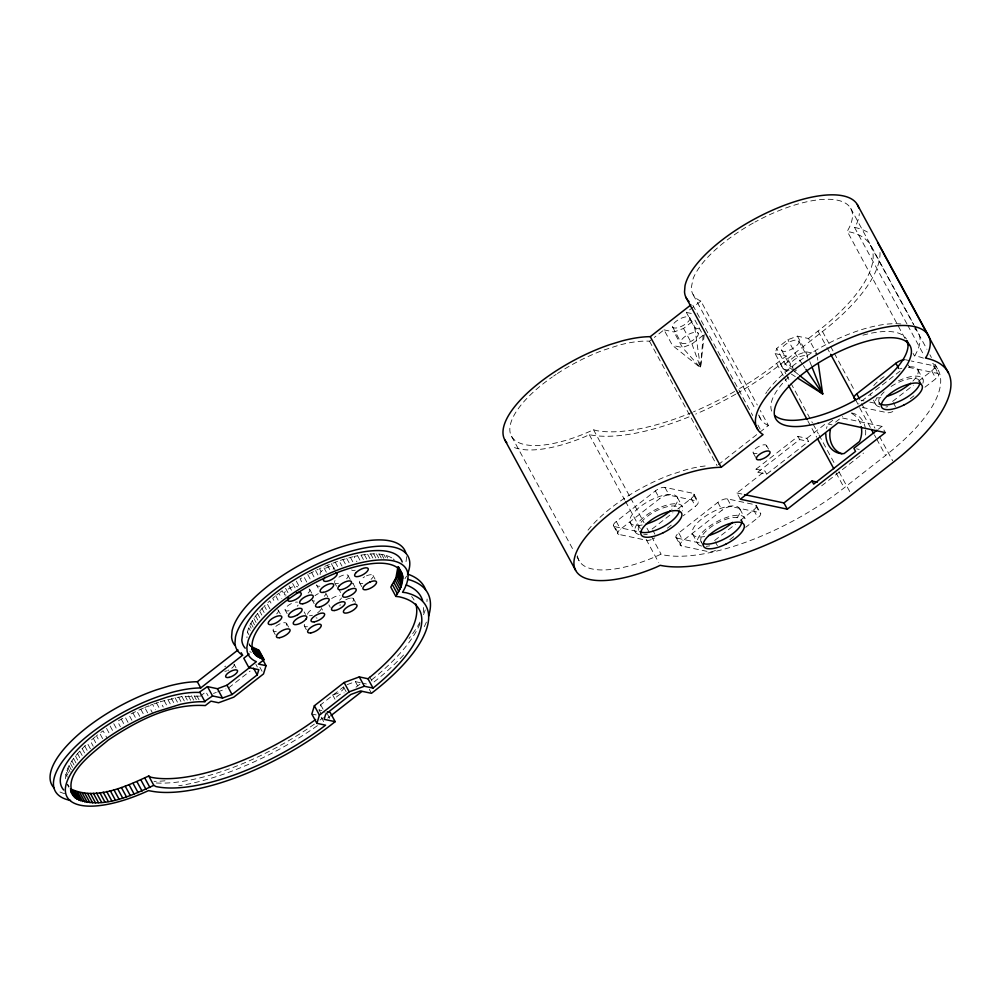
<?xml version="1.0" encoding="UTF-8"?>
<svg xmlns="http://www.w3.org/2000/svg" width="1001" height="1001" viewBox="0 0 1001 1001"><rect width="100%" height="100%" fill="white"/><g stroke="black" fill="none" stroke-linecap="round" stroke-linejoin="round"><path stroke-width="0.75" stroke-dasharray="5 3.75" d="M664.013 329.867L673.973 331.969L683.545 328.453L694.707 319.719L703.152 335.272L700.525 367.792L672.459 345.42L664.013 329.867L654.341 337.425M704.241 334.597L700.525 367.792L682.419 347.522L673.973 331.969M90.365 748.761L87.462 743.43C77.477 753.315 65.215 764.989 65.515 780.142M263.588 606.831C255.718 615.377 246.784 625.462 246.959 637.8M321.233 713.988L319.056 709.997L320.658 704.792L343.393 687.024M789.076 370.345L783.558 369.169L775.112 353.616L776.713 348.411L787.875 339.689L797.447 336.161L808.495 338.501L816.941 354.054L805.893 351.714L796.321 355.242L785.159 363.964L783.558 369.169L790.077 373.298M832.782 420.307L828.04 424.011L827.226 425.988A21.021 17.793 -78.1 0 0 826.488 428.516M904.891 338.325L847.234 231.294A89.84 33.946 -28.5 0 0 833.02 199.524A89.84 33.946 -28.5 0 0 754.892 222.109M923.423 358.145A145.27 54.892 -28.5 0 0 917.892 356.481L914.789 355.705A89.84 33.946 -28.5 0 0 914.601 328.678M404.98 578.678L406.619 576.101M906.994 324.011L854.529 227.39L856.168 224.812A97.46 36.824 -28.5 0 0 859.308 213.588M267.943 602.564L269.782 600.863L272.672 606.193M95.42 736.648L90.328 740.878L93.218 746.208M274.712 596.609L272.685 598.31L275.575 603.641M276.776 594.932L278.891 593.243L281.781 598.573M557.394 373.548A89.84 33.946 -28.5 0 1 602.765 350.413L619.056 345.157A89.84 33.946 -28.5 0 1 647.222 341.103L649.499 341.203L653.127 338.376M683.545 328.453L691.979 344.006L700.525 367.792L694.794 327.965L686.361 312.412L700.875 301.063L757.294 404.98M200.213 696.246L205.881 691.816L208.058 695.82M228.678 687.85L250.1 671.108M703.152 335.272L691.979 344.006L682.419 347.522L672.459 345.42M356.018 687.187L360.948 683.333M739.589 388.563A145.27 54.892 -28.5 0 0 776.626 363.413L786.16 355.956L793.906 370.22M808.495 338.501L818.03 331.056A145.27 54.892 -28.5 0 0 850.337 232.057L846.996 231.681M737.024 393.418A152.915 57.77 -28.5 0 0 780.605 364.251L822.497 331.519A152.915 57.77 -28.5 0 0 879.954 251.464M651.226 539.639A7.645 2.89 -28.5 0 1 646.771 540.327L618.893 534.421L614.677 526.651A7.645 2.89 -28.5 0 1 616.278 521.433L655.367 490.89A7.645 2.89 -28.5 0 1 664.939 487.374L692.817 493.268L697.034 501.051A7.645 2.89 -28.5 0 1 695.432 506.256L683.22 515.803M618.893 534.421A7.645 2.89 -28.5 0 1 620.495 529.216L659.584 498.673A7.645 2.89 -28.5 0 1 669.156 495.145L697.034 501.051M718.28 464.677L758.645 433.133M759.859 432.182L768.43 425.488L760.26 410.448M652.114 529.029L672.885 512.8M677.777 508.983L691.203 498.485A7.645 2.89 -28.5 0 0 692.817 493.268M667.329 528.215L673.448 523.435M756.043 469.169L797.935 436.436L806.894 438.338L808.583 441.454L766.691 474.174L757.732 472.284L756.043 469.169L765.014 471.071L766.691 474.174M715.477 550.375A7.645 2.89 -28.5 0 1 709.234 551.826L681.356 545.933L677.139 538.15A7.645 2.89 -28.5 0 1 678.741 532.945L717.83 502.402A7.645 2.89 -28.5 0 1 727.389 498.873L755.267 504.779L759.496 512.55A7.645 2.89 -28.5 0 1 757.895 517.755L745.67 527.302M757.732 472.284L799.624 439.552L808.583 441.454M740.327 499.211L736.949 492.993L765.014 471.071M806.894 438.338L826.413 423.085M681.356 545.933A7.645 2.89 -28.5 0 1 682.957 540.715L722.046 510.172A7.645 2.89 -28.5 0 1 731.618 506.656L759.496 512.55M900.087 371.046L860.998 401.601A7.645 2.89 -28.5 0 0 858.733 403.891M835.585 422.084L842.692 416.529M714.576 540.527L735.347 524.299M740.227 520.482L753.665 509.984A7.645 2.89 -28.5 0 0 755.267 504.779M892.617 401.401L913.387 385.172M918.267 381.356L931.706 370.858A7.645 2.89 -28.5 0 0 933.307 365.653L911.298 360.998M729.792 539.714L735.898 534.947M910.272 398.686L913.938 395.82M924.937 387.224L935.935 378.641A7.645 2.89 -28.5 0 0 937.537 373.423L933.307 365.653M878.29 429.216L881.944 426.363L885.322 432.582M821.658 485.81L863.538 453.078M577.502 555.78A89.84 33.946 -28.5 0 0 658.22 555.455L661.073 554.141L663.801 555.004A145.27 54.892 -28.5 0 0 844.181 487.825L885.585 455.468A145.27 54.892 -28.5 0 0 930.367 361.599M279.98 592.417L282.182 590.753L285.072 596.083M100.838 732.469L103.078 730.818L106.694 737.487M128.003 722.334L125.112 717.004L121.271 719.156L117.48 721.371L120.383 726.701M309.034 573.886L318.18 569.294M135.535 711.661L128.991 714.927L131.894 720.257M688.988 416.891A152.915 57.77 -28.5 0 1 589.276 434.672L585.022 436.686A97.46 36.824 -28.5 0 1 511.361 446.158M692.204 412.349A145.27 54.892 -28.5 0 1 596.246 430.58L593.518 429.729L590.665 431.043A89.84 33.946 -28.5 0 1 512.274 437.487A89.84 33.946 -28.5 0 1 552.352 376.964M143.431 708.07L136.849 711.035L139.74 716.366M324.749 566.316L339.101 560.76L341.992 566.103M144.745 707.494L148.686 705.88L152.302 712.549M149.987 705.38L152.602 704.379L155.493 709.709M213.501 693.43L216.266 692.417M217.642 691.916L225.913 688.863M347.159 684.646L355.355 681.631L360.886 682.795M153.891 703.916L159.046 702.126M340.378 560.347L352.815 556.781M199.449 696.12L181.894 696.558L160.323 701.688L163.226 707.019M391.716 557.857C380.242 551.451 366.266 554.041 354.029 556.481L356.932 561.824M295.52 602.202L296.283 602.089A7.645 2.89 -28.5 0 1 297.51 602.152M350.475 598.135L350.175 598.16A7.645 2.89 -28.5 0 0 344.957 600.212M362.775 583.47L361.374 583.57A7.645 2.89 -28.5 0 1 361.586 578.928M686.361 312.412L692.041 313.613M905.43 359.747L909.834 360.685M908.433 367.455A7.645 2.89 -28.5 0 1 909.659 367.53L937.537 373.423M694.794 327.965L699.061 328.866M775.112 353.616L786.16 355.956M861.048 400.275L863.976 400.888M869.844 402.127L880.117 404.304M862.324 407.42L887.274 412.7A7.645 2.89 -28.5 0 0 895.257 410.285M842.529 418.018L881.944 426.363M828.04 424.011L832.031 424.862M856.543 448.848L859.196 449.411M736.949 492.993L743.005 494.281M677.139 538.15L702.076 543.43M614.677 526.651L641.078 532.232M362.262 683.095L366.404 683.971M319.056 709.997L321.821 710.585M311.824 714.013L316.166 714.927M700.875 301.063L700.212 300.8A89.84 33.946 -28.5 0 1 691.316 287.612L693.017 278.979A89.84 33.946 -28.5 0 1 753.866 222.672M768.43 425.488L767.767 425.212A89.84 33.946 -28.5 0 1 758.996 413.951M249.8 651.664L251.314 652.364M791.378 374.111L795.282 376.589M793.63 370.72L785.159 363.964L776.713 348.411M794.606 371.509L798.46 374.587M393.18 558.933L394.444 560.122M249.211 644.131L250.275 645.445M802.464 364.251L796.321 355.242L787.875 339.689M803.353 365.54L805.104 368.118M320.282 574.461L320.082 574.149A7.645 2.89 -28.5 0 1 328.04 567.104A7.645 2.89 -28.5 0 1 333.145 569.331M850.687 208.321L913.788 324.537M914.526 325.901L918.242 332.745M870.52 245.383L913.575 324.674M914.326 326.051L926.939 349.286M929.904 354.754L931.393 357.495M935.109 364.326L938.075 369.794M934.559 366.654L938.775 374.437M907.732 325.363L923.986 355.305M931.706 370.858L935.935 378.641M913.062 353.366L914.539 356.106M917.904 369.857L922.972 379.191M919.469 380.743L921.37 384.234M908.245 364.94L909.659 367.53M893.317 402.702L895.432 406.594M879.141 402.602L880.405 404.93M873.485 400.15L875.65 404.154M822.497 331.519L829.879 345.132M830.617 346.496L833.57 351.939M834.308 353.303L855.004 391.404M861.648 403.653L874.949 428.14M879.391 436.311L892.679 460.798M855.88 400.325L857.982 404.216M818.03 331.056L826.2 346.096M826.939 347.46L829.904 352.928M859.609 407.62L870.745 428.128M874.449 434.96L875.938 437.7M876.676 439.064L885.585 455.468M797.447 336.161L805.893 351.714L809.246 360.147M798.923 341.316A9.747 3.679 -28.5 0 1 786.936 351.013A9.747 3.679 -28.5 0 1 784.922 344.87A9.747 3.679 -28.5 0 1 798.923 341.316L807.369 356.869M781.593 350.15L790.039 365.703M780.605 364.251L785.785 373.786M786.523 375.137L790.214 381.944M790.953 383.308L812.374 422.772M813.125 424.136L818.292 433.658M819.031 435.022L834.546 463.601M838.976 471.759L850.8 493.531M776.626 363.413L783.308 375.713M784.046 377.089L787.762 383.921M807.807 420.833L816.716 437.237M836.01 472.785L844.181 487.825M797.935 436.436L799.624 439.552M693.13 294.657L755.48 409.509M758.458 414.977L760.685 419.081M692.88 305.292L752.727 415.515M757.907 425.05L760.122 429.129M766.478 445.37L768.505 449.099M689.777 317.855A9.747 3.679 -28.5 0 1 678.14 327.602A9.747 3.679 -28.5 0 1 675.562 321.746A9.747 3.679 -28.5 0 1 689.777 317.855L698.223 333.408A9.747 3.679 -28.5 0 1 686.586 343.155A9.747 3.679 -28.5 0 1 684.008 337.299A9.747 3.679 -28.5 0 1 698.223 333.408M753.252 452.99L755.955 457.97M672.547 326.952L680.98 342.505M756.518 505.78L760.735 513.563M753.665 509.984L757.895 517.755M649.499 341.203L717.054 465.628M739.864 508.983L744.932 518.318M741.428 519.869L742.704 522.197M727.389 498.873L731.618 506.656M717.83 502.402L722.046 510.172M694.056 494.281L698.273 502.052M715.277 541.829L717.392 545.72M691.203 498.485L695.432 506.256M677.402 497.484L682.469 506.806M701.1 541.729L703.002 545.232M692.542 533.946L697.609 543.28M664.939 487.374L669.156 495.145M678.741 532.945L682.957 540.715M655.367 490.89L659.584 498.673M675.888 537.149L680.117 544.919M652.827 530.317L654.929 534.209M593.518 429.729L629.892 496.721M630.643 498.085L644.006 522.697M646.971 528.165L650.688 534.997M651.426 536.373L661.073 554.141M589.276 434.672L624.737 499.987M625.475 501.351L640.252 528.566M646.171 539.451L658.721 562.587M630.079 522.434L635.147 531.769M616.278 521.433L620.495 529.216M613.425 525.638L617.655 533.42M511.636 436.486L573.986 551.338M576.964 556.806L579.191 560.91M386.211 555.392L387.662 558.058M384.021 554.829L385.473 557.494M381.669 554.404L383.833 558.395M379.141 554.091L381.318 558.095M376.464 553.928L378.641 557.932M373.636 553.891L375.813 557.895M370.67 553.991L372.847 557.995M367.58 554.229L370.47 559.559M364.351 554.604L367.242 559.934M372.998 575.387L375.025 579.129M361.011 555.092L363.914 560.435M357.57 555.73L360.46 561.06M350.4 557.369L353.303 562.7M346.696 558.383L349.599 563.713M359.672 582.87L361.699 586.611M342.93 559.521L346.546 566.178M354.855 586.861L352.827 583.12A7.645 2.89 -28.5 0 1 352.84 583.958M348.148 575.75L350.175 579.479M335.222 562.137L338.125 567.467M353.441 598.623L355.468 602.364M333.733 567.429L335.085 569.919M331.318 563.613L334.209 568.943M327.39 565.19L330.28 570.52M339.239 590.077L340.59 592.567M334.484 582.469L336.511 586.198M326.339 572.209L323.436 566.879L319.494 568.668L322.385 573.998M315.553 570.545L318.443 575.875M325.8 593.205L327.827 596.934M369.569 676.601L372.272 681.568M311.624 572.509L314.514 577.852M328.904 604.892L330.255 607.369M316.829 585.547L318.18 588.037M307.732 574.561L311.349 581.231M369.306 689.301L371.471 693.305M321.133 607.582L322.485 610.072M306.769 582.031L303.879 576.689L300.075 578.891L302.965 584.221M309.734 589.476L311.761 593.218M312.149 599.924L314.176 603.653M355.355 681.631L357.532 685.635M296.334 581.156L299.224 586.486M292.655 583.483L295.558 588.813M304.141 611.899L305.493 614.389M289.076 585.86L291.967 591.191M343.706 687.287L346.409 692.267M285.573 588.288L289.189 594.944M304.367 626.038L306.394 629.779M332.582 694.832L335.285 699.799A6.694 2.528 -28.5 0 1 337.7 695.92A6.694 2.528 -28.5 0 1 344.144 692.88M285.097 609.872L287.124 613.613M275.725 595.77L278.616 601.101M286.574 623.398L288.601 627.126M278.303 610.285L280.33 614.013M327.552 714.326L329.729 718.33M269.907 608.758L267.017 603.428L264.414 605.98L266.579 609.984M320.658 704.792L325 712.787M321.233 717.179L324.85 723.848M261.962 608.533L264.126 612.524M273.198 630.818L275.225 634.546M259.672 611.06L261.849 615.064M257.57 613.575L259.734 617.567M255.63 616.053L257.795 620.057M253.879 618.493L256.056 622.497M252.315 620.895L254.492 624.899M250.938 623.248L253.115 627.252M249.762 625.55L251.213 628.215M248.786 627.777L250.237 630.442M247.447 632.031L248.886 634.697M249.124 643.843L250.575 646.508M249.061 644.043L250.513 646.709M259.885 667.267L262.049 671.271M255.906 664.351L257.357 667.029M234.009 664.138L236.036 667.867M196.884 695.858L199.061 699.862M194.169 695.733L196.334 699.737M191.304 695.733L194.194 701.075M188.288 695.883L191.191 701.213M185.16 696.145L187.325 700.149M181.894 696.558L184.797 701.889M178.528 697.096L181.419 702.427M175.062 697.76L177.953 703.09M171.484 698.56L173.661 702.552M167.843 699.474L170.733 704.817M164.114 700.525L167.004 705.855M156.481 702.977L159.384 708.308M145.47 708.833L147.635 712.837M140.791 709.221L143.694 714.551M132.908 712.937L135.811 718.268M121.271 719.156L124.162 724.486M113.764 723.66L116.654 728.991M110.11 726L113.013 731.331M106.556 728.39L110.173 735.047M102.615 738.625L99.712 733.295L96.459 735.798L99.362 741.128M93.331 738.325L96.221 743.668M84.747 745.995L87.65 751.326M82.182 748.548L85.085 753.878M79.78 751.088L82.683 756.431M77.552 753.615L79.717 757.619M75.488 756.118L77.665 760.122M73.611 758.595L76.501 763.926M71.909 761.023L74.087 765.027M70.395 763.413L72.573 767.417M69.082 765.752L71.259 769.744M67.968 768.03L70.133 772.021M67.054 770.244L68.493 772.91M66.329 772.384L67.78 775.049M65.816 774.449L67.267 777.114M67.693 784.146L69.144 786.811M67.28 784.521L68.731 787.186M809.809 361.561L811.486 365.778M817.379 357.119L817.817 360.185M854.529 227.39A152.915 57.77 -28.5 0 1 870.044 233.734M735.722 394.169A152.915 57.77 -28.5 0 1 695.708 414.089M588.037 530.155A89.84 33.946 -28.5 0 1 670.32 474.824L686.611 469.582A89.84 33.946 -28.5 0 1 708.483 465.69M765.727 393.568A89.84 33.946 -28.5 0 1 766.916 391.841M767.529 390.966A89.84 33.946 -28.5 0 1 901.926 324.099M553.591 376.101A89.84 33.946 -28.5 0 1 556.118 374.399M734.609 391.466A145.27 54.892 -28.5 0 1 693.493 411.811M771.671 411.098A76.451 28.891 -28.5 0 1 790.139 375.563M794.293 371.846A76.451 28.891 -28.5 0 1 796.496 369.995M862.937 335.172A76.451 28.891 -28.5 0 1 906.456 339.076M757.019 453.378A7.645 2.89 -28.5 0 1 753.991 450.137A7.645 2.89 -28.5 0 1 764.076 444.757A7.645 2.89 -28.5 0 1 764.751 449.249M701.638 542.467A22.935 8.671 -28.5 0 1 717.166 523.16A22.935 8.671 -28.5 0 1 741.754 520.72M704.641 536.511A26.764 10.11 -28.5 0 1 695.708 524.749A26.764 10.11 -28.5 0 1 729.604 506.131A26.764 10.11 -28.5 0 1 735.497 519.557M701.726 546.071A26.764 10.11 -28.5 0 1 715.089 522.672A26.764 10.11 -28.5 0 1 745.157 521.233M709.709 545.833A26.764 10.11 -28.5 0 1 706.143 546.308M793.142 366.942A9.747 3.679 -28.5 0 1 795.645 358.808A9.747 3.679 -28.5 0 1 807.332 358.12M891.103 386.474A22.935 8.671 -28.5 0 1 919.794 381.594M879.679 403.34A22.935 8.671 -28.5 0 1 884.133 391.917M898.448 380.793A26.764 10.11 -28.5 0 1 922.884 383.245M887.749 406.706A26.764 10.11 -28.5 0 1 885.91 407.007M879.766 406.944A26.764 10.11 -28.5 0 1 876.914 397.622M909.371 366.829A26.764 10.11 -28.5 0 1 912.174 381.819M880.842 397.672A26.764 10.11 -28.5 0 1 877.502 397.897M871.045 395.608A26.764 10.11 -28.5 0 1 870.319 393.944M873.748 385.635A26.764 10.11 -28.5 0 1 887.024 374.812M899.786 368.894A26.764 10.11 -28.5 0 1 901.863 368.243M638.651 530.217A22.935 8.671 -28.5 0 1 655.768 511.098A22.935 8.671 -28.5 0 1 679.291 509.221M642.179 524.999A26.764 10.11 -28.5 0 1 633.633 512.787A26.764 10.11 -28.5 0 1 668.318 494.494A26.764 10.11 -28.5 0 1 671.684 509.434M639.264 534.559A26.764 10.11 -28.5 0 1 653.678 510.573A26.764 10.11 -28.5 0 1 682.394 510.873M647.247 534.334A26.764 10.11 -28.5 0 1 643.681 534.797M654.754 537.9A7.645 2.89 -28.5 0 1 653.015 538.876M851.763 413.476A21.021 17.793 -78.1 0 1 860.597 424.186M851.501 412.925A21.021 17.793 -78.1 0 1 865.227 427.49M865.602 430.042A21.021 17.793 -78.1 0 1 865.515 435.272M329.955 716.403A152.915 57.77 -28.5 0 1 327.74 718.105M317.38 725.687A152.915 57.77 -28.5 0 1 178.704 785.772M426.401 622.096A152.915 57.77 -28.5 0 1 423.385 628.29M403.553 655.017A152.915 57.77 -28.5 0 1 372.948 682.82M323.273 717.629A145.27 54.892 -28.5 0 1 319.982 720.082M314.377 724.136A145.27 54.892 -28.5 0 1 153.253 782.769M423.611 607.494A145.27 54.892 -28.5 0 1 422.747 615.177M420.045 623.573A145.27 54.892 -28.5 0 1 371.058 680.317M64.69 793.643A97.46 36.824 -28.5 0 1 58.433 791.24M164.99 780.818A152.915 57.77 -28.5 0 1 154.029 781.356M427.089 599.036A152.915 57.77 -28.5 0 1 426.939 601.639M425.212 609.947A152.915 57.77 -28.5 0 1 423.023 615.878M420.007 622.071A152.915 57.77 -28.5 0 1 409.009 638.513M406.393 556.656A97.46 36.824 -28.5 0 1 405.73 562.912M234.209 664.539A6.694 2.528 -28.5 0 1 231.719 668.218M228.804 670.019A6.694 2.528 -28.5 0 1 227.753 670.495M226.726 670.87A6.694 2.528 -28.5 0 1 224.825 671.321M224.75 666.741A6.694 2.528 -28.5 0 1 225.65 666.09M343.431 686.936A6.694 2.528 -28.5 0 1 341.291 691.178A6.694 2.528 -28.5 0 1 333.996 694.319M411.611 596.546A137.625 52.002 -28.5 0 1 414.089 600.024M355.23 570.22A7.645 2.89 -28.5 0 1 351.639 570.007M319.87 586.186A7.645 2.89 -28.5 0 1 316.654 584.784M338.914 577.164A7.645 2.89 -28.5 0 1 346.897 574.737A7.645 2.89 -28.5 0 1 346.609 578.791M338.476 583.308A7.645 2.89 -28.5 0 1 335.735 583.47M334.547 581.594A7.645 2.89 -28.5 0 1 335.072 580.555M366.479 575.85A7.645 2.89 -28.5 0 1 372.722 575.112A7.645 2.89 -28.5 0 1 371.071 579.341M363.038 577.79A7.645 2.89 -28.5 0 1 364.702 576.739M325.738 594.068A7.645 2.89 -28.5 0 1 324.274 596.246M314.614 601A7.645 2.89 -28.5 0 1 312.55 600.562M315.002 595.72A7.645 2.89 -28.5 0 1 318.318 593.643M309.109 588.976A7.645 2.89 -28.5 0 1 307.732 593.455M286.086 595.095A7.645 2.89 -28.5 0 1 287.888 589.251A7.645 2.89 -28.5 0 1 297.785 586.949M298.16 605.067A7.645 2.89 -28.5 0 1 297.209 606.206M289.076 610.723A7.645 2.89 -28.5 0 1 285.36 608.508A7.645 2.89 -28.5 0 1 293.055 602.84M341.466 597.947A7.645 2.89 -28.5 0 1 339.589 600.2M331.694 598.523A7.645 2.89 -28.5 0 1 339.927 595.495M351.614 598.022A7.645 2.89 -28.5 0 1 351.801 602.489M340.002 605.592A7.645 2.89 -28.5 0 1 340.202 604.667M307.42 626.689A7.645 2.89 -28.5 0 1 304.492 624.324M316.066 617.892A7.645 2.89 -28.5 0 1 317.104 618.117M321.008 609.296A7.645 2.89 -28.5 0 1 317.667 612.7M312.437 615.265A7.645 2.89 -28.5 0 1 309.434 615.728M307.595 614.239A7.645 2.89 -28.5 0 1 312.9 608.846M276.251 631.468A7.645 2.89 -28.5 0 1 274.074 628.002A7.645 2.89 -28.5 0 1 283.521 622.76A7.645 2.89 -28.5 0 1 285.698 626.213M277.677 609.772A7.645 2.89 -28.5 0 1 276.301 614.251"/><path stroke-width="1.5" d="M395.845 596.408L390.778 587.074L395.921 577.79L397.747 567.767L402.815 577.089L400.988 587.112L395.845 596.408L399.086 596.784A137.625 52.002 -28.5 0 1 375.575 686.035L373.035 688.087L364.351 686.248L349.186 691.829L319.432 715.089L316.892 723.335L325.575 725.174L322.848 727.252A137.625 52.002 -28.5 0 1 155.956 786.561L153.816 785.347L148.749 776.013C125.3 786.648 95.746 801 70.445 788.775L75.513 798.11C100.813 810.335 130.368 795.983 153.816 785.347M63.714 790.002A89.84 33.946 -28.5 0 1 150.963 702.564L167.367 697.034A89.84 33.946 -28.5 0 1 199.024 692.442L207.482 686.611L212.55 695.945L222.51 698.06L232.069 694.531L257.207 674.899L258.809 669.694L248.849 667.579L243.781 658.245L249.161 654.041M262.425 659.008L266.041 665.678L263.501 673.936L233.746 697.184L218.568 702.765L210.948 701.15L205.28 705.58C169.995 703.29 136.637 721.07 108.146 740.152C93.744 752.552 58.421 776.213 75.513 798.11M373.035 688.087L367.968 678.753L359.296 676.914L344.119 682.494L314.364 705.755L311.824 714.013L316.892 723.335M367.968 678.753L370.508 676.701A137.625 52.002 -28.5 0 0 415.778 603.953M53.854 787.712A97.46 36.824 -28.5 0 1 156.569 689.802L168.744 686.085A97.46 36.824 -28.5 0 1 197.335 681.731L237.988 649.962M70.508 800.4A97.46 36.824 -28.5 0 1 67.618 754.917A97.46 36.824 -28.5 0 1 159.947 696.02L172.122 692.304A97.46 36.824 -28.5 0 1 200.713 687.95L242.592 655.217L241.241 652.74M506.781 442.642A97.46 36.824 -28.5 0 1 609.496 344.732L621.671 341.016A97.46 36.824 -28.5 0 1 650.262 336.661L690.915 304.892M327.34 711.749L330.105 712.337L335.172 721.671L332.62 723.66A145.27 54.892 -28.5 0 1 151.802 791.215L148.461 790.627A89.84 33.946 -28.5 0 1 65.428 788.112A89.84 33.946 -28.5 0 1 156.031 711.886L180.243 704.379A89.84 33.946 -28.5 0 1 204.091 701.776L212.55 695.945M248.849 667.579L256.381 661.699L254.867 660.985A89.84 33.946 -28.5 0 1 247.109 651.15L246.847 647.309L248.098 640.84A89.84 33.946 -28.5 0 1 347.873 566.378A89.84 33.946 -28.5 0 1 403.541 590.565L402.527 592.267L405.818 592.68A145.27 54.892 -28.5 0 1 374.024 691.303L371.471 693.305L360.423 690.965L350.85 694.481L325.725 714.113L324.124 719.331L335.172 721.671M207.482 686.611L217.442 688.726L227.002 685.197L249.749 667.429M264.076 659.634L256.606 655.968L251.539 646.633L259.021 650.3L264.076 659.634L258.421 664.063L266.041 665.678M331.056 715.54L361.861 691.478M721.195 467.304L763.075 434.572A97.46 36.824 -28.5 0 1 836.21 344.169A97.46 36.824 -28.5 0 1 927.101 355.455L925.462 358.033A152.915 57.77 -28.5 0 1 940.978 364.377L942.892 365.878A152.915 57.77 -28.5 0 1 893.418 462.162L851.538 494.894A152.915 57.77 -28.5 0 1 686.023 566.616L681.881 566.841A152.915 57.77 -28.5 0 1 660.21 565.315L655.955 567.329A97.46 36.824 -28.5 0 1 581.08 543.53A97.46 36.824 -28.5 0 1 721.195 467.304L650.262 336.661M855.179 399.024A7.645 2.89 -28.5 0 1 856.781 393.818L895.87 363.275A7.645 2.89 -28.5 0 1 904.216 359.684M744.531 494.607L783.933 502.94L811.999 481.018L817.304 482.144M877.064 430.167L853.878 448.285L855.567 451.401L813.688 484.121L811.999 481.018M787.312 509.171L885.322 432.582L838.325 422.635L740.327 499.211L787.312 509.171L783.933 502.94M148.749 776.013L150.888 777.239A137.625 52.002 -28.5 0 0 315.628 719.506M797.897 378.24L822.659 393.894L818.267 363.25M799.674 375.55L822.659 393.894L812.036 367.179M402.815 577.089C401.051 563.25 383.496 562.349 372.647 563.563C351.514 565.89 331.456 574.023 312.8 583.896C293.331 594.657 274.474 607.682 260.698 625.387C254.417 633.495 247.072 647.472 256.606 655.968M805.98 369.407L822.659 393.894M857.331 204.579L928.252 335.222M877.614 242.467L948.548 373.098M906.38 341.066L908.608 345.157M895.87 363.275L898.685 368.456M856.781 393.818L859.596 398.999M830.655 354.291L855.154 399.412M871.483 429.492L873.71 433.596M788.5 385.285L807.069 419.469M817.454 438.613L833.783 468.693M685.873 297.247L757.669 429.454M504.704 439.714L575.625 570.345M398.398 566.766L402.102 573.723M398.06 566.791L402.565 575.35M397.797 569.594L402.865 578.928M397.635 571.521L402.702 580.855M397.272 573.535L402.339 582.857M396.696 575.625L401.764 584.947M395.921 577.79L400.988 587.112M394.945 580.017L400.012 589.351M393.768 582.319L398.836 591.641M392.405 584.659L397.46 593.993M359.296 676.914L364.351 686.248M344.119 682.494L349.186 691.829M314.364 705.755L319.432 715.089M258.496 650.162L263.563 659.496M256.481 649.474L261.549 658.808M254.642 648.648L259.709 657.982M253.003 647.697L258.07 657.031M251.726 648.11L255.343 654.767M251.964 649.374L254.267 653.465M253.578 668.23L257.207 674.899M227.002 685.197L232.069 694.531M217.442 688.726L222.51 698.06M197.335 681.731L200.713 687.95M199.95 692.504L205.017 701.839M144.87 778.19L149.937 787.512M140.928 780.004L145.996 789.326M136.974 781.718L142.042 791.053M133.045 783.333L138.113 792.667M129.129 784.847L134.184 794.168M125.238 786.235L130.305 795.57M121.396 787.524L126.464 796.859M117.605 788.688L122.673 798.022M113.889 789.739L118.956 799.073M110.235 790.665L115.303 799.987M106.669 791.453L111.737 800.787M103.191 792.129L108.258 801.451M99.825 792.654L104.892 801.989M96.571 793.067L101.639 802.402M93.431 793.343L98.498 802.664M90.428 793.48L95.495 802.815M87.562 793.48L92.63 802.815M84.835 793.355L89.902 802.689M82.27 793.092L87.337 802.427M79.855 792.704L84.922 802.026M77.615 792.166L82.683 801.501M75.55 791.516L80.618 800.85M73.661 790.727L78.729 800.062M71.959 789.814L77.027 799.148M70.57 790.289L74.187 796.959M70.696 791.628L73.073 795.682M858.733 207.883A97.46 36.824 -28.5 0 0 771.633 210.56A97.46 36.824 -28.5 0 0 685.009 285.723L684.521 291.904A97.46 36.824 -28.5 0 0 689.051 301.601M907.244 340.715A76.451 28.891 -28.5 0 1 856.268 399.624A76.451 28.891 -28.5 0 1 774.837 415.565M741.841 521.696A22.935 8.671 -28.5 0 1 726.426 537.85A22.935 8.671 -28.5 0 1 703.365 543.556M732.644 522.334A26.764 10.11 -28.5 0 1 708.583 535.56M919.881 382.57A22.935 8.671 -28.5 0 1 903.403 399.311A22.935 8.671 -28.5 0 1 880.442 403.954M910.672 383.208A26.764 10.11 -28.5 0 1 886.623 396.434M679.254 511.248A22.935 8.671 -28.5 0 1 661.849 527.489A22.935 8.671 -28.5 0 1 639.939 531.569M670.182 510.835A26.764 10.11 -28.5 0 1 646.12 524.049M861.248 426.639A21.021 17.793 -78.1 0 1 860.309 439.552L859.496 441.529L844.093 453.566L842.266 453.666A21.021 17.793 -78.1 0 1 825.825 433.733M841.841 453.766A21.021 17.793 -78.1 0 1 830.467 429.354M407.657 573.711A97.46 36.824 -28.5 0 0 336.862 555.818A97.46 36.824 -28.5 0 0 235.473 637.011L234.972 643.205A97.46 36.824 -28.5 0 0 242.592 655.217M408.02 579.404A152.915 57.77 -28.5 0 1 428.591 616.166M402.202 561.986A89.84 33.946 -28.5 0 0 324.036 564.201A89.84 33.946 -28.5 0 0 243.043 631.506L241.804 639.952A89.84 33.946 -28.5 0 0 245.207 648.185M406.281 584.997A145.27 54.892 -28.5 0 1 422.622 600.65M405.805 552.952A97.46 36.824 -28.5 0 0 318.706 555.63A97.46 36.824 -28.5 0 0 232.094 630.793L231.594 636.974A97.46 36.824 -28.5 0 0 234.86 645.332M407.507 574.048A152.915 57.77 -28.5 0 1 425.588 589.627M296.484 592.905A7.645 2.89 -28.5 0 1 300.838 595.245A7.645 2.89 -28.5 0 1 291.366 601.138A7.645 2.89 -28.5 0 1 288.663 597.772M335.873 572.647A7.645 2.89 -28.5 0 1 336.524 575.562L335.573 576.689A7.645 2.89 -28.5 0 1 323.861 581.005L323.461 580.367A7.645 2.89 -28.5 0 1 325 577.327M306.256 618.781L305.305 619.919A7.645 2.89 -28.5 0 1 294.432 624.599A7.645 2.89 -28.5 0 1 297.622 618.293L299.362 617.329A7.645 2.89 -28.5 0 1 306.256 618.781M339.402 585.648L338.451 586.774A7.645 2.89 -28.5 0 0 345.345 588.238L347.097 587.274A7.645 2.89 -28.5 0 0 350.275 580.968A7.645 2.89 -28.5 0 0 339.402 585.648M356.156 572.547L355.205 573.686A7.645 2.89 -28.5 0 0 362.099 575.15L363.851 574.174A7.645 2.89 -28.5 0 0 367.029 567.867A7.645 2.89 -28.5 0 0 356.156 572.547M348.473 590.052L346.746 591.053A7.645 2.89 -28.5 0 0 345.282 597.234L346.834 596.959A7.645 2.89 -28.5 0 0 356.218 590.177A7.645 2.89 -28.5 0 0 348.473 590.052M297.697 614.689L295.958 615.653A7.645 2.89 -28.5 0 1 288.538 615.227A7.645 2.89 -28.5 0 1 298.148 608.545L299.662 608.308A7.645 2.89 -28.5 0 1 297.697 614.689M369.857 582.069L368.08 582.957A7.645 2.89 -28.5 0 0 364.752 589.789L366.153 589.702A7.645 2.89 -28.5 0 0 376.301 583.32A7.645 2.89 -28.5 0 0 369.857 582.069M903.815 405.067L901.663 406.081A22.935 8.671 -28.5 0 1 883.758 399.799A22.935 8.671 -28.5 0 1 919.006 383.345A22.935 8.671 -28.5 0 1 903.815 405.067M663.313 532.695L661.16 533.696A22.935 8.671 -28.5 0 1 643.255 527.427A22.935 8.671 -28.5 0 1 678.503 510.96A22.935 8.671 -28.5 0 1 663.313 532.695M725.775 544.194L723.623 545.207A22.935 8.671 -28.5 0 1 705.718 538.926A22.935 8.671 -28.5 0 1 740.965 522.472A22.935 8.671 -28.5 0 1 725.775 544.194M354.992 604.241L353.553 604.379A7.645 2.89 -28.5 0 0 343.381 611.811L343.643 612.524A7.645 2.89 -28.5 0 0 353.778 609.859A7.645 2.89 -28.5 0 0 354.992 604.241M818.017 423.235A76.451 28.891 -28.5 0 0 910.622 346.934A76.451 28.891 -28.5 0 0 799.874 376.213A76.451 28.891 -28.5 0 0 818.017 423.235M760.397 459.609A7.645 2.89 -28.5 0 0 770.069 452.039A7.645 2.89 -28.5 0 0 759.258 454.554A7.645 2.89 -28.5 0 0 760.397 459.609M229.116 677.377A6.694 2.528 -28.5 0 0 237.575 670.758A6.694 2.528 -28.5 0 0 228.128 672.96A6.694 2.528 -28.5 0 0 229.116 677.377M323.248 592.404A7.645 2.89 -28.5 0 0 333.746 585.11A7.645 2.89 -28.5 0 0 323.673 586.649A7.645 2.89 -28.5 0 0 323.248 592.404M302.79 603.766A7.645 2.89 -28.5 0 0 313.275 596.458A7.645 2.89 -28.5 0 0 303.203 598.01A7.645 2.89 -28.5 0 0 302.79 603.766M319.507 606.981A7.645 2.89 -28.5 0 0 329.179 599.424A7.645 2.89 -28.5 0 0 318.368 601.939A7.645 2.89 -28.5 0 0 319.507 606.981M334.647 610.51A7.645 2.89 -28.5 0 0 345.145 603.203A7.645 2.89 -28.5 0 0 335.072 604.754A7.645 2.89 -28.5 0 0 334.647 610.51M310.785 632.907A7.645 2.89 -28.5 0 0 321.283 625.6A7.645 2.89 -28.5 0 0 311.211 627.152A7.645 2.89 -28.5 0 0 310.785 632.907M314.189 621.859A7.645 2.89 -28.5 0 0 324.674 614.564A7.645 2.89 -28.5 0 0 314.602 616.103A7.645 2.89 -28.5 0 0 314.189 621.859M279.629 637.687A7.645 2.89 -28.5 0 0 290.115 630.38A7.645 2.89 -28.5 0 0 280.042 631.919A7.645 2.89 -28.5 0 0 279.629 637.687M271.371 624.561A7.645 2.89 -28.5 0 0 281.857 617.267A7.645 2.89 -28.5 0 0 271.784 618.806A7.645 2.89 -28.5 0 0 271.371 624.561"/></g></svg>
